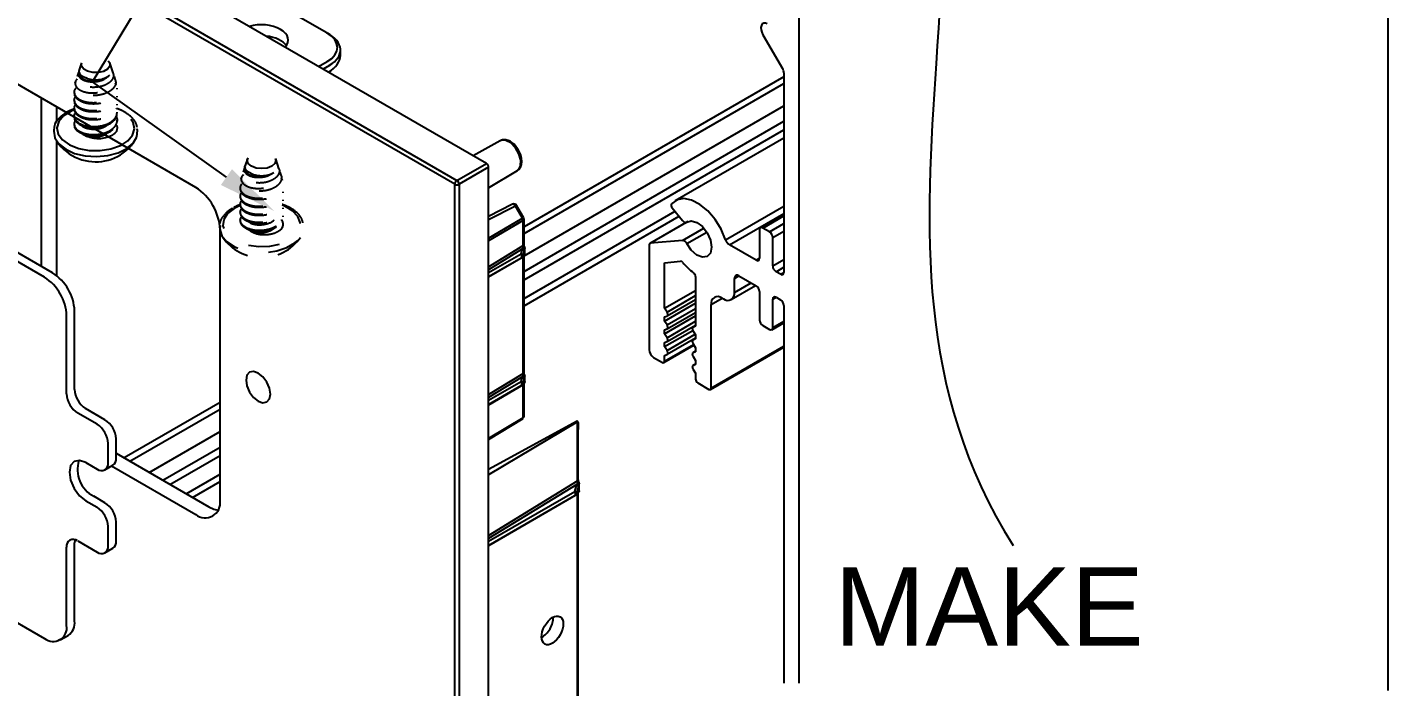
# Model space of a CAD drawing. Extents: x -1.2 to 10.8, y -7.1 to 0.
# Drawn here: x 2.414 to 6.764, y -4.497 to -2.391 of the extents above; entities that cross this region are included whole.
import ezdxf
from ezdxf import colors
from ezdxf.entities.mleader import LeaderData, LeaderLine
from ezdxf.math import Vec2, Vec3

# ---------------------------------------------------------------- set-up
doc = ezdxf.new("R2010")
doc.units = 0
doc.header["$LTSCALE"] = 0.5
doc.header["$MEASUREMENT"] = 0
doc.linetypes.add('HIDDEN2', pattern=[0.1875, 0.125, -0.0625])
for name, color, linetype in [('Brackets', 181, 'CONTINUOUS'), ('End Cap', 92, 'CONTINUOUS'), ('FAB DWG', 221, 'CONTINUOUS'), ('Hardware', 242, 'CONTINUOUS'), ('Housing', 150, 'CONTINUOUS')]:
    doc.layers.add(name, color=color, linetype=linetype)
doc.styles.add('LSAD_Standard', font='arial.ttf')

msp = doc.modelspace()

# ---------------------------------------------------------------- linework, layer by layer
at = {"layer": 'Brackets', "transparency": 16777216}
msp.add_line((6.7639, -0.5588), (6.7639, -4.5088), dxfattribs=at)
at = {"layer": 'End Cap', "transparency": 16777216}
for p, q in [((3.8821, -2.8258), (1.4726, -1.4349)), ((3.781, -2.8923), (1.3748, -1.5032)), ((1.3818, -1.4911), (3.788, -2.8801)), ((3.3719, -2.4087), (2.6761, -2.007)), ((2.9527, -2.9022), (2.2032, -2.4695)), ((3.4154, -2.4807), (3.4154, -2.4634)), ((3.3456, -2.5161), (3.3733, -2.5001)), ((3.3804, -2.5124), (3.3598, -2.5243)), ((3.9266, -2.7532), (3.8393, -2.8011)), ((3.788, -2.8801), (3.8821, -2.8258)), ((3.8892, -2.8381), (3.7951, -2.8924)), ((3.8892, -6.1251), (3.8892, -2.8381)), ((3.8892, -2.904), (3.9814, -2.8481)), ((3.781, -6.2083), (3.781, -2.8923)), ((3.7951, -2.8924), (3.7951, -6.2084)), ((3.9654, -2.9561), (3.8892, -2.9949)), ((3.975, -2.962), (3.8892, -3.0058)), ((3.8892, -3.0645), (3.9974, -3.0007)), ((3.9974, -3.0007), (3.975, -2.962)), ((4.0009, -2.9987), (3.9786, -2.96)), ((3.0305, -3.9024), (3.0305, -3.0369)), ((3.9995, -3.0077), (3.8892, -3.0727)), ((3.9995, -3.0879), (3.9995, -3.0077)), ((4.0023, -3.0839), (4.0023, -3.0037)), ((3.8892, -3.1556), (3.9995, -3.0879)), ((3.9974, -3.099), (3.8892, -3.1654)), ((3.8892, -3.1741), (3.9929, -3.1142)), ((3.9995, -3.125), (3.8892, -3.1892)), ((3.8892, -3.1871), (3.9936, -3.1269)), ((3.9929, -3.1142), (3.9974, -3.099)), ((3.9955, -3.1255), (4, -3.1212)), ((4.0028, -3.1045), (3.9983, -3.1197)), ((3.9983, -3.1197), (4.0028, -3.1154)), ((3.9995, -3.4962), (3.9995, -3.125)), ((4.0023, -3.4922), (4.0023, -3.121)), ((4.0048, -3.1143), (4.0048, -3.0969)), ((4.0051, -3.1149), (4.0051, -3.0954)), ((4.0051, -3.1158), (4.0051, -3.1149)), ((3.8892, -3.5639), (3.9995, -3.4962)), ((3.9974, -3.5072), (3.8892, -3.5737)), ((3.8892, -3.5824), (3.9929, -3.5225)), ((3.9929, -3.5225), (3.9974, -3.5072)), ((4.0028, -3.5127), (3.9983, -3.528)), ((4.0048, -3.5225), (4.0048, -3.5052)), ((4.0051, -3.5232), (4.0051, -3.5037)), ((4.0051, -3.5232), (4.0051, -3.5241)), ((3.9995, -3.5332), (3.8892, -3.5974)), ((3.8892, -3.5954), (3.9936, -3.5351)), ((3.9955, -3.5337), (4, -3.5295)), ((3.9983, -3.528), (4.0028, -3.5237)), ((3.9995, -3.6382), (3.9995, -3.5332)), ((4.0023, -3.6186), (4.0023, -3.5292)), ((3.9995, -3.6382), (3.8892, -3.7041)), ((3.8892, -3.707), (3.9994, -3.6402)), ((4.1718, -3.6486), (3.8892, -3.8038)), ((4.1732, -3.6506), (3.8892, -3.8204)), ((4.1732, -3.8399), (4.1732, -3.6506)), ((4.176, -3.8359), (4.176, -3.6757)), ((2.698, -3.7513), (2.9951, -3.9229)), ((2.6837, -3.7921), (2.9527, -3.9474)), ((3.8892, -4.0142), (4.1732, -3.8399)), ((4.1711, -3.8509), (3.8892, -4.0239)), ((4.1643, -3.8738), (4.1711, -3.8509)), ((4.1765, -3.8564), (4.1697, -3.8793)), ((4.1785, -3.8717), (4.1785, -3.8489)), ((4.1788, -3.8724), (4.1788, -3.8474)), ((3.8892, -4.0326), (4.1643, -3.8738)), ((4.1732, -3.8824), (3.8892, -4.0477)), ((3.8892, -4.0457), (4.165, -3.8864)), ((4.1669, -3.885), (4.1737, -3.8786)), ((4.1697, -3.8793), (4.1765, -3.8729)), ((4.1732, -4.6565), (4.1732, -3.8824)), ((4.176, -4.6524), (4.176, -3.8784)), ((4.1788, -3.8724), (4.1788, -3.8733))]:
    msp.add_line(p, q, dxfattribs=at)
at = {"layer": 'End Cap', "transparency": 16777216, "flags": 128}
for points in [[(3.9814, -2.8481), (3.9843, -2.846), (3.9912, -2.8335), (3.9919, -2.8155), (3.9861, -2.7951), (3.9748, -2.7757), (3.9601, -2.7604), (3.9442, -2.752), (3.9299, -2.7518), (3.9266, -2.7532)], [(3.975, -2.962), (3.9735, -2.9596), (3.9716, -2.9576), (3.9695, -2.9563), (3.9675, -2.9557), (3.9657, -2.9559), (3.9654, -2.9561)], [(3.975, -2.962), (3.9763, -2.9613), (3.9773, -2.9607), (3.978, -2.9603), (3.9785, -2.96), (3.9786, -2.96)], [(3.9974, -3.0007), (3.9986, -3), (3.9997, -2.9994), (4.0004, -2.999), (4.0008, -2.9988), (4.0009, -2.9987)], [(3.9936, -3.1269), (3.9941, -3.1265), (3.9949, -3.1255), (3.9955, -3.124), (3.9957, -3.1223), (3.9955, -3.1203), (3.9949, -3.1182), (3.9941, -3.1162), (3.9929, -3.1142)], [(4.0051, -3.0954), (4.0051, -3.0962), (4.0048, -3.0969)], [(3.1913, -3.5625), (3.1884, -3.5436), (3.18, -3.5242), (3.1673, -3.5072), (3.1525, -3.4952), (3.1376, -3.49), (3.125, -3.4925), (3.1165, -3.5022), (3.1136, -3.5176), (3.1165, -3.5365), (3.125, -3.556), (3.1376, -3.573), (3.1525, -3.585), (3.1673, -3.5902), (3.18, -3.5877), (3.1884, -3.578), (3.1913, -3.5625)], [(3.9936, -3.5351), (3.9941, -3.5348), (3.9949, -3.5337), (3.9955, -3.5323), (3.9957, -3.5306), (3.9955, -3.5286), (3.9949, -3.5265), (3.9941, -3.5244), (3.9929, -3.5225)], [(4.0051, -3.5037), (4.0051, -3.5045), (4.0048, -3.5052)], [(4.1788, -3.8474), (4.1787, -3.8482), (4.1785, -3.8489)], [(4.165, -3.8864), (4.1655, -3.8861), (4.1664, -3.885), (4.1669, -3.8836), (4.1671, -3.8818), (4.1669, -3.8799), (4.1664, -3.8778), (4.1655, -3.8757), (4.1643, -3.8738)], [(2.9951, -3.9229), (3.0103, -3.9299), (3.0246, -3.9332)]]:
    msp.add_lwpolyline(points, dxfattribs=at)
at = {"layer": 'End Cap', "transparency": 16777216}
for centre, radius, start, end in [((2.8616, -3.0446), 0.169, 2.6055, 57.3945), ((3.7964, -2.893), 0.0154, 123.2297, 177.3477), ((3.7881, -2.8786), 0.0154, 242.6565, 296.7662), ((3.7792, -2.8934), 0.0159, 3.5222, 56.4778), ((3.9699, -2.965), 0.01, 30, 117.0058), ((3.9854, -3.0081), 0.0141, 1.6084, 31.4918), ((3.9923, -3.0037), 0.01, 0, 30), ((3.9973, -3.0032), 0.00495, 295.3879, 354.638), ((3.9973, -3.0835), 0.00495, 295.3879, 354.638), ((3.9898, -3.1226), 0.00892, 18.8581, 69.7412), ((3.9886, -3.1182), 0.01, 299.9973, 313.3517), ((3.9892, -3.1189), 0.00911, 313.5557, 354.8185), ((3.9943, -3.1073), 0.00892, 18.8581, 69.7412), ((3.9973, -3.1205), 0.00495, 295.3902, 354.6118), ((3.9937, -3.1146), 0.00911, 313.5557, 354.8185), ((3.9986, -3.0874), 0.00676, 289.4116, 325.9319), ((3.9983, -3.101), 0.00764, 31.7761, 70.7864), ((3.9951, -3.0954), 0.01, 0, 25.4301), ((3.9898, -3.5308), 0.00892, 18.8581, 69.7412), ((3.9943, -3.5156), 0.00892, 18.8581, 69.7412), ((3.9973, -3.4917), 0.00495, 295.3879, 354.638), ((3.9986, -3.4956), 0.00676, 289.4116, 325.9319), ((3.9983, -3.5092), 0.00764, 31.7761, 70.7864), ((3.9951, -3.5037), 0.01, 0, 25.4301), ((3.9886, -3.5265), 0.01, 299.9973, 313.3517), ((3.9892, -3.5271), 0.00911, 313.5557, 354.8185), ((3.9973, -3.5288), 0.00495, 295.3902, 354.6118), ((3.9937, -3.5229), 0.00911, 313.5557, 354.8185), ((4.168, -3.8593), 0.00892, 18.8581, 69.7412), ((4.171, -3.8354), 0.00495, 295.3879, 354.638), ((4.1723, -3.8393), 0.00676, 289.4116, 325.9319), ((4.172, -3.8529), 0.00764, 31.7761, 70.7864), ((4.1688, -3.8474), 0.01, 0, 25.4301), ((2.9831, -3.9101), 0.048, 230.7967, 9.214), ((4.1612, -3.8821), 0.00892, 18.8581, 69.7412), ((4.16, -3.8778), 0.01, 299.9973, 313.3517), ((4.1606, -3.8784), 0.00911, 313.5557, 354.8185), ((4.171, -3.8779), 0.00495, 295.3902, 354.6118), ((4.1674, -3.872), 0.00911, 313.5557, 354.8185)]:
    msp.add_arc(centre, radius, start, end, dxfattribs=at)
for centre, major_axis, ratio, start_param, end_param in [((3.1635, -2.4309), (0.085, -0.0013), 0.567125, 0.793824, 2.067927), ((3.1635, -2.4687), (0.085, 0.0013), 0.587275, 0.368683, 1.39011), ((3.1635, -2.4309), (0.085, -0.0013), 0.567125, 5.802907, 7.077009), ((3.2906, -2.454), (0.115, -0.0017), 0.567125, 5.523666, 7.077009), ((3.2904, -2.4622), (0.125, -0.0017), 0.567944, 5.523014, 7.131563), ((3.2904, -2.4819), (0.125, 0.0018), 0.586483, 5.46671, 6.274896), ((3.8821, -2.834), (-0.005, 0.00866), 0.577557, 3.927224, 5.497716), ((4.0064, -3.0921), (-0.00477, 0.0088), 0.574367, 0.800429, 1.448322), ((3.9866, -3.1042), (0.0174, 0.0208), 0.197703, 5.129636, 5.398158), ((4.0064, -3.1291), (-0.00497, 0.00868), 0.559977, 0.139434, 0.787326), ((3.9963, -3.1057), (0.0091, 0.0285), 0.195013, 4.819739, 5.088261), ((3.9963, -3.1421), (0.009, 0.0278), 0.203621, 0.088417, 0.356939), ((3.9866, -3.5125), (0.0174, 0.0208), 0.197703, 5.129636, 5.398158), ((4.0064, -3.5004), (-0.00477, 0.0088), 0.574367, 0.800429, 1.448322), ((3.9963, -3.514), (0.0091, 0.0285), 0.195013, 4.819739, 5.088261), ((3.9963, -3.5504), (0.009, 0.0278), 0.203621, 0.088417, 0.356939), ((4.0064, -3.5374), (-0.00497, 0.00868), 0.559977, 0.139434, 0.787326), ((4.1603, -3.8562), (0.0174, 0.0208), 0.197703, 5.129636, 5.398158), ((4.1801, -3.8441), (-0.00477, 0.0088), 0.574367, 0.800429, 1.448322), ((4.17, -3.8577), (0.0091, 0.0285), 0.195013, 4.819739, 5.088261), ((4.1801, -3.8866), (-0.00497, 0.00868), 0.559977, 0.139434, 0.787326), ((4.17, -3.8996), (0.009, 0.0278), 0.203621, 0.088417, 0.356939), ((4.06, -4.2981), (0.0257, 0.0429), 0.587369, 3.893212, 5.58454)]:
    msp.add_ellipse(centre, major_axis=major_axis, ratio=ratio, start_param=start_param, end_param=end_param, dxfattribs=at)
msp.add_ellipse((4.0931, -4.3173), major_axis=(0.0244, 0.0437), ratio=0.567218, dxfattribs=at)
for points, knots in [([(3.9842, -2.7829), (3.9809, -2.7778), (3.9739, -2.7668), (3.9594, -2.7551), (3.9447, -2.7496), (3.9329, -2.7496), (3.9281, -2.753), (3.9267, -2.754)], [0, 0, 0, 0, 0.21979, 0.475975, 0.715156, 0.919115, 1, 1, 1, 1]), ([(3.981, -2.8476), (3.9824, -2.8469), (3.9875, -2.8446), (3.9928, -2.8355), (3.9961, -2.8215), (3.9938, -2.8041), (3.9893, -2.79), (3.9847, -2.7836), (3.9842, -2.7829)], [0, 0, 0, 0, 0.070076, 0.265233, 0.47168, 0.712493, 0.966683, 1, 1, 1, 1]), ([(4.0042, -3.0912), (4.0039, -3.0905), (4.003, -3.0886), (4.0024, -3.0859), (4.0023, -3.0845), (4.0023, -3.0839)], [0, 0, 0, 0, 0.253446, 0.693627, 1, 1, 1, 1]), ([(4.0051, -3.1158), (4.0045, -3.1169), (4.0035, -3.1188), (4.0018, -3.1203), (4.0009, -3.1209), (4.0008, -3.1209)], [0, 0, 0, 0, 0.516727, 0.980694, 1, 1, 1, 1]), ([(4.0023, -3.121), (4.0023, -3.1205), (4.0024, -3.1196), (4.0024, -3.1196), (4.0024, -3.1196)], [0, 0, 0, 0, 0.541196, 1, 1, 1, 1]), ([(4.0048, -3.1143), (4.0048, -3.1143), (4.0049, -3.1148), (4.005, -3.1153), (4.0051, -3.1158)], [0, 0, 0, 0, 0.04087, 1, 1, 1, 1]), ([(4.0042, -3.4994), (4.0039, -3.4987), (4.003, -3.4969), (4.0024, -3.4942), (4.0023, -3.4928), (4.0023, -3.4922)], [0, 0, 0, 0, 0.253446, 0.693627, 1, 1, 1, 1]), ([(4.0048, -3.5225), (4.0048, -3.5225), (4.0049, -3.5231), (4.005, -3.5236), (4.0051, -3.5241)], [0, 0, 0, 0, 0.04087, 1, 1, 1, 1]), ([(4.0051, -3.5241), (4.0045, -3.5251), (4.0035, -3.5271), (4.0018, -3.5286), (4.0009, -3.5292), (4.0008, -3.5292)], [0, 0, 0, 0, 0.516727, 0.980694, 1, 1, 1, 1]), ([(4.0023, -3.5292), (4.0023, -3.5287), (4.0024, -3.5278), (4.0024, -3.5278), (4.0024, -3.5278)], [0, 0, 0, 0, 0.541196, 1, 1, 1, 1]), ([(4.0019, -3.6186), (4.002, -3.6228), (4.0023, -3.6285), (4.0012, -3.6351), (4.0003, -3.6372), (3.9998, -3.6379), (3.9996, -3.6381), (3.9995, -3.6382)], [0, 0, 0, 0, 0.655992, 0.876726, 0.946932, 0.974772, 1, 1, 1, 1]), ([(4.1732, -3.6506), (4.1732, -3.6505), (4.1732, -3.6503), (4.1732, -3.6499), (4.173, -3.6494), (4.1728, -3.649), (4.1724, -3.6487), (4.1721, -3.6486), (4.1717, -3.6486), (4.1714, -3.6488), (4.1712, -3.649), (4.1712, -3.6492), (4.1711, -3.6493)], [0, 0, 0, 0, 0.076873, 0.149583, 0.282057, 0.398682, 0.5, 0.601295, 0.717913, 0.850394, 0.923113, 1, 1, 1, 1]), ([(4.1711, -3.6493), (4.1712, -3.6492), (4.1713, -3.6492), (4.1716, -3.6492), (4.1722, -3.6497), (4.1738, -3.6542), (4.1742, -3.6631), (4.1745, -3.6714), (4.1746, -3.6749)], [0, 0, 0, 0, 0.007768, 0.016488, 0.039158, 0.1126334, 0.6192889, 1, 1, 1, 1]), ([(4.1732, -3.6506), (4.1732, -3.6506), (4.1734, -3.6505), (4.1736, -3.6505), (4.1741, -3.6509), (4.175, -3.6535), (4.1757, -3.6604), (4.176, -3.6682), (4.1759, -3.6739), (4.1759, -3.6752)], [0, 0, 0, 0, 0.00776, 0.016435, 0.038837, 0.110989, 0.37912, 0.859564, 1, 1, 1, 1]), ([(4.1779, -3.8431), (4.1776, -3.8424), (4.1767, -3.8406), (4.1761, -3.8379), (4.176, -3.8365), (4.176, -3.8359)], [0, 0, 0, 0, 0.253446, 0.693627, 1, 1, 1, 1]), ([(4.1788, -3.8733), (4.1782, -3.8743), (4.1772, -3.8763), (4.1755, -3.8777), (4.1745, -3.8783), (4.1745, -3.8784)], [0, 0, 0, 0, 0.516727, 0.980694, 1, 1, 1, 1]), ([(4.176, -3.8784), (4.176, -3.8779), (4.1761, -3.877), (4.1761, -3.877), (4.1761, -3.877)], [0, 0, 0, 0, 0.541196, 1, 1, 1, 1]), ([(4.1785, -3.8717), (4.1785, -3.8717), (4.1786, -3.8722), (4.1787, -3.8728), (4.1788, -3.8733)], [0, 0, 0, 0, 0.04087, 1, 1, 1, 1])]:
    msp.add_open_spline(points, degree=3, knots=knots, dxfattribs=at)
at = {"layer": 'Hardware', "linetype": 'HIDDEN2', "transparency": 16777216}
for p, q in [((2.5878, -2.5045), (2.5805, -2.5268)), ((2.6886, -2.5362), (2.6782, -2.5045)), ((2.5682, -2.5645), (2.5665, -2.5696)), ((2.5776, -2.5356), (2.5735, -2.5482)), ((2.5809, -2.5354), (2.5809, -2.539)), ((2.6956, -2.5576), (2.6926, -2.5485)), ((2.564, -2.598), (2.564, -2.6011)), ((2.702, -2.5884), (2.702, -2.5852)), ((2.564, -2.6235), (2.564, -2.6267)), ((2.564, -2.649), (2.564, -2.6522)), ((2.702, -2.6139), (2.702, -2.6107)), ((2.702, -2.6394), (2.702, -2.6362)), ((2.564, -2.6745), (2.564, -2.6777)), ((2.702, -2.6649), (2.702, -2.6618)), ((2.702, -2.6905), (2.702, -2.6873)), ((2.564, -2.7), (2.564, -2.7032)), ((3.1181, -2.8109), (3.111, -2.8326)), ((3.2187, -2.8419), (3.2085, -2.8109)), ((3.0987, -2.8701), (3.097, -2.8753)), ((3.1083, -2.841), (3.104, -2.8539)), ((3.1113, -2.8421), (3.1113, -2.8445)), ((3.2257, -2.8633), (3.2226, -2.8538)), ((3.0943, -2.9035), (3.0943, -2.9067)), ((3.0943, -2.9291), (3.0943, -2.9322)), ((3.0943, -2.9546), (3.0943, -2.9578)), ((3.2323, -2.9195), (3.2323, -2.9163)), ((3.2323, -2.945), (3.2323, -2.9418)), ((3.0943, -2.9801), (3.0943, -2.9833)), ((3.2323, -2.9705), (3.2323, -2.9673)), ((3.2323, -2.996), (3.2323, -2.9929)), ((3.0943, -3.0056), (3.0943, -3.0088)), ((3.1175, -3.0092), (3.1265, -3.0157))]:
    msp.add_line(p, q, dxfattribs=at)
at = {"layer": 'Hardware', "transparency": 16777216}
for p, q in [((2.4693, -3.1894), (1.6119, -2.6945)), ((2.4947, -3.1748), (1.6373, -2.6798)), ((2.5654, -3.5473), (2.5654, -3.2972)), ((2.54, -3.562), (2.54, -3.3119)), ((2.6626, -3.6443), (2.6007, -3.6085)), ((2.6372, -3.6589), (2.5753, -3.6232)), ((2.6726, -3.7816), (2.6726, -3.7202)), ((2.698, -3.7669), (2.698, -3.7055)), ((2.6017, -3.7815), (2.6372, -3.802)), ((2.6622, -3.8045), (2.6876, -3.7898)), ((2.6017, -3.9036), (2.6372, -3.9241)), ((2.6626, -3.9094), (2.6271, -3.8889)), ((2.6726, -4.0468), (2.6726, -3.9853)), ((2.698, -4.0321), (2.698, -3.9707)), ((2.5654, -4.2873), (2.5654, -4.0372)), ((2.5753, -4.0315), (2.6372, -4.0672)), ((2.54, -4.302), (2.54, -4.0519)), ((2.6622, -4.0697), (2.6876, -4.055)), ((2.2121, -4.1943), (2.4693, -4.3428)), ((2.5193, -4.3477), (2.5447, -4.3331))]:
    msp.add_line(p, q, dxfattribs=at)
at = {"layer": 'Hardware', "linetype": 'HIDDEN2', "transparency": 16777216, "flags": 128}
for points in [[(2.6711, -2.5244), (2.6583, -2.5317), (2.6417, -2.5356), (2.6237, -2.5355), (2.6072, -2.5315), (2.5946, -2.5241), (2.5878, -2.5145), (2.588, -2.5041), (2.5949, -2.4946), (2.6077, -2.4873), (2.6243, -2.4834), (2.6423, -2.4835), (2.6588, -2.4875), (2.6714, -2.4949), (2.6782, -2.5045), (2.6781, -2.5148), (2.6711, -2.5244)], [(2.5642, -2.6541), (2.5542, -2.6584), (2.5423, -2.6659)], [(2.7165, -2.7659), (2.7356, -2.7538), (2.7511, -2.7355), (2.7569, -2.7154), (2.7528, -2.6951), (2.7389, -2.6764), (2.7165, -2.6607), (2.7019, -2.6541)], [(2.5918, -2.732), (2.5959, -2.7347), (2.6038, -2.7385)], [(2.7348, -2.7764), (2.7529, -2.761), (2.7644, -2.7411), (2.7662, -2.7201), (2.7653, -2.7155)], [(3.1959, -2.8346), (3.1809, -2.8403), (3.1633, -2.8423), (3.1457, -2.8403), (3.1308, -2.8346), (3.1208, -2.826), (3.1173, -2.8158), (3.1208, -2.8056), (3.1308, -2.797), (3.1457, -2.7913), (3.1633, -2.7892), (3.1809, -2.7913), (3.1959, -2.797), (3.2058, -2.8056), (3.2093, -2.8158), (3.2058, -2.826), (3.1959, -2.8346)], [(3.095, -2.9602), (3.0757, -2.9693), (3.0545, -2.9856), (3.0422, -3.0047), (3.0397, -3.025), (3.0472, -3.0449), (3.0641, -3.0628), (3.0891, -3.0772), (3.12, -3.087), (3.1545, -3.0913), (3.1897, -3.0899), (3.2228, -3.0827), (3.251, -3.0705), (3.2721, -3.0542), (3.2845, -3.0351), (3.287, -3.0148), (3.2795, -2.9949), (3.2626, -2.977), (3.2376, -2.9626), (3.2287, -2.9591)], [(3.0306, -3.0239), (3.0297, -3.0358), (3.0359, -3.0565), (3.0515, -3.0755), (3.0755, -3.0913), (3.1059, -3.1028), (3.1406, -3.1092), (3.177, -3.1099), (3.2124, -3.1049), (3.2442, -3.0946), (3.2699, -3.0798), (3.2878, -3.0614), (3.2964, -3.041), (3.2954, -3.0211)], [(3.1157, -3.0321), (3.12, -3.0366), (3.1265, -3.0412)]]:
    msp.add_lwpolyline(points, dxfattribs=at)
at = {"layer": 'Hardware', "transparency": 16777216, "flags": 128}
for points in [[(2.5304, -2.6734), (2.515, -2.6918), (2.5091, -2.7118), (2.5132, -2.7321), (2.5271, -2.7508), (2.5496, -2.7665), (2.5788, -2.778), (2.6124, -2.7842), (2.6476, -2.7847), (2.6817, -2.7794), (2.7119, -2.7688), (2.7165, -2.7659)], [(2.5423, -2.6659), (2.5304, -2.6734)], [(2.5006, -2.7079), (2.4994, -2.723), (2.5026, -2.7439), (2.5155, -2.7636), (2.537, -2.7806), (2.5657, -2.7935), (2.5994, -2.8015), (2.6355, -2.804), (2.6715, -2.8007), (2.7046, -2.792), (2.7325, -2.7784), (2.7348, -2.7764)], [(2.6017, -3.7815), (2.5815, -3.7745), (2.5643, -3.7778), (2.5529, -3.791), (2.5488, -3.812), (2.5529, -3.8377), (2.5643, -3.8641), (2.5815, -3.8873), (2.6017, -3.9036)], [(2.5665, -4.0277), (2.5661, -4.0297), (2.5654, -4.0372)]]:
    msp.add_lwpolyline(points, dxfattribs=at)
at = {"layer": 'Hardware', "linetype": 'HIDDEN2', "transparency": 16777216}
for centre, radius, start, end in [((2.6325, -2.4833), 0.0755, 249.905, 306.7482), ((2.633, -2.6695), 0.151, 313.9727, 325.2997), ((3.1631, -2.7851), 0.0799, 244.6313, 299.2553), ((3.2073, -3.0199), 0.025, 321.5847, 37.0383), ((3.1633, -2.9758), 0.151, 214.7003, 325.2997)]:
    msp.add_arc(centre, radius, start, end, dxfattribs=at)
at = {"layer": 'Hardware', "transparency": 16777216}
for centre, radius, start, end in [((2.633, -2.6695), 0.151, 214.7003, 248.6245), ((2.633, -2.6695), 0.151, 248.6245, 313.9727), ((2.4119, -3.3042), 0.1537, 2.6055, 57.3945), ((2.3865, -3.3189), 0.1537, 2.6055, 57.3945), ((2.6168, -3.5585), 0.0768, 182.6055, 237.3945), ((2.6421, -3.5438), 0.0768, 182.6055, 237.3945), ((2.6212, -3.709), 0.0768, 2.6055, 57.3945), ((2.5958, -3.7236), 0.0768, 2.6055, 57.3945), ((2.671, -3.8033), 0.0962, 162.4729, 242.8469), ((2.651, -3.7851), 0.0218, 230.7967, 9.214), ((2.6742, -3.77), 0.024, 304.0564, 7.2558), ((2.6212, -3.9742), 0.0768, 2.6055, 57.3945), ((2.5958, -3.9888), 0.0768, 2.6055, 57.3945), ((2.5615, -4.0484), 0.0218, 50.7967, 189.214), ((2.6742, -4.0351), 0.024, 304.0564, 7.2558), ((2.651, -4.0503), 0.0218, 230.7967, 9.214), ((2.4969, -4.3089), 0.0437, 230.7967, 9.214), ((2.5178, -4.2934), 0.048, 304.0564, 7.2558)]:
    msp.add_arc(centre, radius, start, end, dxfattribs=at)
at = {"layer": 'Hardware', "linetype": 'HIDDEN2', "transparency": 16777216}
for points, knots in [([(2.6949, -2.5578), (2.6958, -2.5608), (2.6983, -2.5683), (2.6939, -2.5804), (2.6831, -2.5926), (2.6662, -2.6022), (2.6455, -2.6079), (2.6231, -2.6097), (2.6016, -2.6071), (2.5833, -2.6004), (2.5706, -2.5908), (2.5644, -2.58), (2.5663, -2.5729), (2.5671, -2.5697)], [0, 0, 0, 0, 0.062596, 0.155317, 0.249623, 0.344179, 0.438649, 0.534466, 0.630741, 0.726957, 0.824284, 0.922278, 1, 1, 1, 1]), ([(2.573, -2.5569), (2.5726, -2.5573), (2.5682, -2.5607), (2.5664, -2.5692), (2.569, -2.5804), (2.5795, -2.5902), (2.5958, -2.5975), (2.6162, -2.601), (2.6381, -2.6001), (2.6591, -2.5951), (2.6768, -2.5863), (2.6892, -2.5744), (2.6946, -2.561), (2.6943, -2.5495), (2.6898, -2.5434), (2.6884, -2.5416)], [0, 0, 0, 0, 0.009456, 0.099636, 0.189676, 0.277572, 0.365605, 0.453595, 0.539383, 0.625268, 0.711116, 0.794913, 0.87865, 0.962357, 1, 1, 1, 1]), ([(2.688, -2.5364), (2.6888, -2.5391), (2.691, -2.5458), (2.6871, -2.5567), (2.6776, -2.5678), (2.6626, -2.5764), (2.6441, -2.5816), (2.6242, -2.5834), (2.605, -2.5812), (2.5887, -2.5754), (2.5773, -2.567), (2.5717, -2.5574), (2.5733, -2.5511), (2.574, -2.5483)], [0, 0, 0, 0, 0.06253, 0.154882, 0.249014, 0.343431, 0.437744, 0.533566, 0.629908, 0.726178, 0.823689, 0.921955, 1, 1, 1, 1]), ([(2.5781, -2.5357), (2.5778, -2.5363), (2.5756, -2.5398), (2.5778, -2.547), (2.5852, -2.5554), (2.5984, -2.5617), (2.6153, -2.5652), (2.6339, -2.5648), (2.6519, -2.5608), (2.6677, -2.5539), (2.6744, -2.5471), (2.6777, -2.5439)], [0, 0, 0, 0, 0.022647, 0.150441, 0.275073, 0.399374, 0.523636, 0.64495, 0.765704, 0.886436, 1, 1, 1, 1]), ([(2.6065, -2.5543), (2.6017, -2.5527), (2.5919, -2.5495), (2.5828, -2.5417), (2.5788, -2.5338), (2.5805, -2.5289), (2.5812, -2.527)], [0, 0, 0, 0, 0.274149, 0.549028, 0.825388, 1, 1, 1, 1]), ([(2.5819, -2.539), (2.5817, -2.5406), (2.5811, -2.5457), (2.5886, -2.5535), (2.603, -2.5605), (2.6223, -2.5637), (2.6431, -2.562), (2.6624, -2.556), (2.673, -2.5489), (2.6772, -2.5444), (2.6777, -2.5439)], [0, 0, 0, 0, 0.071107, 0.224957, 0.374818, 0.524679, 0.678529, 0.826213, 0.97871, 1, 1, 1, 1]), ([(2.5688, -2.6123), (2.5675, -2.6136), (2.5625, -2.619), (2.5639, -2.6306), (2.5737, -2.6435), (2.5933, -2.6533), (2.6188, -2.658), (2.6463, -2.6564), (2.6719, -2.6489), (2.6918, -2.6361), (2.7018, -2.6198), (2.7038, -2.6069), (2.6996, -2.6007), (2.6989, -2.5997)], [0, 0, 0, 0, 0.034151, 0.137248, 0.244614, 0.349219, 0.453823, 0.56119, 0.664287, 0.770717, 0.877146, 0.980244, 1, 1, 1, 1]), ([(2.5693, -2.586), (2.5679, -2.5876), (2.5626, -2.5932), (2.5639, -2.6051), (2.5737, -2.618), (2.5933, -2.6278), (2.6188, -2.6325), (2.6463, -2.6309), (2.6719, -2.6234), (2.6917, -2.6105), (2.702, -2.5943), (2.7035, -2.5798), (2.6979, -2.5721), (2.6961, -2.5697)], [0, 0, 0, 0, 0.0387564, 0.1383257, 0.2420179, 0.3430432, 0.4440686, 0.5477608, 0.6473301, 0.750118, 0.8529059, 0.9524752, 1, 1, 1, 1]), ([(2.5653, -2.6012), (2.565, -2.6034), (2.5642, -2.6104), (2.5742, -2.6212), (2.5932, -2.631), (2.6188, -2.6357), (2.6463, -2.6341), (2.672, -2.6266), (2.6913, -2.6138), (2.7016, -2.6), (2.701, -2.5913), (2.7007, -2.5884)], [0, 0, 0, 0, 0.058884, 0.186247, 0.310334, 0.434421, 0.561783, 0.684082, 0.810334, 0.936586, 1, 1, 1, 1]), ([(2.5663, -2.6508), (2.5573, -2.6543), (2.5475, -2.658), (2.5393, -2.6628), (2.5386, -2.6632)], [0, 0, 0, 0, 0.5505691, 0.5951719, 0.5951719, 0.5951719, 0.5951719]), ([(2.5688, -2.6378), (2.5675, -2.6391), (2.5625, -2.6445), (2.5639, -2.6561), (2.5737, -2.669), (2.5933, -2.6789), (2.6188, -2.6835), (2.6463, -2.6819), (2.6719, -2.6744), (2.6918, -2.6616), (2.7018, -2.6453), (2.7038, -2.6324), (2.6996, -2.6262), (2.6989, -2.6252)], [0, 0, 0, 0, 0.0341506, 0.1372477, 0.2446139, 0.3492187, 0.4538235, 0.5611897, 0.6642868, 0.7707166, 0.8771464, 0.9802436, 1, 1, 1, 1]), ([(2.5653, -2.6267), (2.565, -2.6289), (2.5642, -2.6359), (2.5742, -2.6467), (2.5932, -2.6565), (2.6188, -2.6612), (2.6463, -2.6596), (2.672, -2.6521), (2.6913, -2.6393), (2.7016, -2.6255), (2.701, -2.6168), (2.7007, -2.6139)], [0, 0, 0, 0, 0.058884, 0.186247, 0.310334, 0.434421, 0.561783, 0.684082, 0.810334, 0.936586, 1, 1, 1, 1]), ([(2.5653, -2.6522), (2.565, -2.6544), (2.5642, -2.6614), (2.5742, -2.6722), (2.5932, -2.682), (2.6188, -2.6867), (2.6463, -2.6851), (2.672, -2.6776), (2.6913, -2.6648), (2.7016, -2.651), (2.701, -2.6423), (2.7007, -2.6394)], [0, 0, 0, 0, 0.058884, 0.186247, 0.310334, 0.434421, 0.561783, 0.684082, 0.810334, 0.936586, 1, 1, 1, 1]), ([(2.6159, -2.7078), (2.6169, -2.7078), (2.6269, -2.7086), (2.6463, -2.7074), (2.6719, -2.7), (2.6918, -2.6871), (2.7018, -2.6709), (2.7038, -2.6578), (2.6996, -2.6516), (2.6988, -2.6506)], [0.4414384, 0.4414384, 0.4414384, 0.4414384, 0.4533889, 0.5606523, 0.6636508, 0.7699787, 0.8763066, 0.979305, 1, 1, 1, 1]), ([(2.7653, -2.7096), (2.7646, -2.7062), (2.7626, -2.6956), (2.7503, -2.6797), (2.7296, -2.6636), (2.7115, -2.6537), (2.6999, -2.6508), (2.699, -2.6506)], [0, 0, 0, 0, 0.131317, 0.402916, 0.684518, 0.974949, 1, 1, 1, 1]), ([(2.5688, -2.6888), (2.5675, -2.6902), (2.5625, -2.6956), (2.564, -2.7071), (2.5735, -2.7203), (2.5874, -2.7261), (2.5943, -2.729)], [0, 0, 0, 0, 0.097791, 0.393014, 0.700461, 1, 1, 1, 1]), ([(2.5943, -2.7322), (2.6023, -2.7341), (2.6185, -2.738), (2.6464, -2.7361), (2.672, -2.7287), (2.6913, -2.7158), (2.7016, -2.702), (2.701, -2.6934), (2.7007, -2.6905)], [0, 0, 0, 0, 0.179923, 0.364596, 0.541926, 0.724988, 0.908051, 1, 1, 1, 1]), ([(2.6221, -2.7113), (2.6301, -2.7116), (2.6473, -2.7103), (2.672, -2.7031), (2.6913, -2.6903), (2.7016, -2.6765), (2.701, -2.6678), (2.7007, -2.6649)], [0.4491884, 0.4491884, 0.4491884, 0.4491884, 0.5617834, 0.6840819, 0.8103338, 0.9365856, 1, 1, 1, 1]), ([(2.6547, -2.7301), (2.6603, -2.7287), (2.674, -2.7241), (2.6918, -2.7126), (2.7018, -2.6964), (2.7038, -2.6834), (2.6996, -2.6772), (2.6989, -2.6762)], [0.3771714, 0.3771714, 0.3771714, 0.3771714, 0.4841383, 0.6476798, 0.8112214, 0.969642, 1, 1, 1, 1]), ([(2.5653, -2.7032), (2.565, -2.7054), (2.5642, -2.7124), (2.5739, -2.7235), (2.5876, -2.7293), (2.5943, -2.7322)], [0, 0, 0, 0, 0.189745, 0.60015, 1, 1, 1, 1]), ([(2.5869, -2.703), (2.5877, -2.7041), (2.5907, -2.7084), (2.5982, -2.711), (2.6038, -2.713)], [0, 0, 0, 0, 0.262151, 1, 1, 1, 1]), ([(2.5943, -2.729), (2.6023, -2.7309), (2.6185, -2.7348), (2.6402, -2.7333), (2.6519, -2.7308), (2.6547, -2.7301)], [0, 0, 0, 0, 0.1607372, 0.3257177, 0.3771714, 0.3771714, 0.3771714, 0.3771714]), ([(2.6038, -2.713), (2.6098, -2.7143), (2.6182, -2.7161), (2.6275, -2.7161), (2.6301, -2.7159)], [0, 0, 0, 0, 0.2750606, 0.3819336, 0.3819336, 0.3819336, 0.3819336]), ([(2.6038, -2.7385), (2.6098, -2.7398), (2.6221, -2.7425), (2.6429, -2.7405), (2.6562, -2.7368), (2.6615, -2.7341)], [0, 0, 0, 0, 0.2750606, 0.5574422, 0.8281193, 0.8281193, 0.8281193, 0.8281193]), ([(2.6301, -2.7159), (2.6344, -2.7157), (2.6455, -2.7143), (2.6603, -2.7102), (2.6676, -2.7046), (2.6705, -2.7024)], [0.3819336, 0.3819336, 0.3819336, 0.3819336, 0.5574422, 0.8285078, 1, 1, 1, 1]), ([(2.6615, -2.7341), (2.6615, -2.7341), (2.6648, -2.7323), (2.6676, -2.7301), (2.6705, -2.728)], [0.8281193, 0.8281193, 0.8281193, 0.8281193, 0.8285078, 1, 1, 1, 1]), ([(2.7005, -2.722), (2.6974, -2.7258), (2.6913, -2.7335), (2.6802, -2.7391), (2.6741, -2.7414)], [0, 0, 0, 0, 0.1843443, 0.3641227, 0.3641227, 0.3641227, 0.3641227]), ([(2.7005, -2.722), (2.7021, -2.7161), (2.704, -2.7091), (2.6996, -2.7027), (2.6989, -2.7017)], [0, 0, 0, 0, 0.843324, 1, 1, 1, 1]), ([(3.2251, -2.8635), (3.2257, -2.8646), (3.2285, -2.8699), (3.2265, -2.8803), (3.2189, -2.8931), (3.2043, -2.904), (3.1852, -2.9115), (3.1633, -2.9149), (3.1411, -2.9142), (3.1212, -2.9094), (3.1058, -2.9008), (3.0971, -2.8901), (3.0945, -2.881), (3.0972, -2.8764), (3.0976, -2.8755)], [0, 0, 0, 0, 0.021922, 0.115083, 0.208132, 0.30277, 0.397659, 0.492463, 0.588618, 0.685232, 0.781787, 0.879458, 0.977797, 1, 1, 1, 1]), ([(3.1043, -2.8624), (3.1025, -2.8643), (3.0974, -2.8696), (3.0972, -2.8797), (3.1034, -2.8903), (3.1167, -2.8992), (3.135, -2.9048), (3.1563, -2.9063), (3.178, -2.9036), (3.1977, -2.8969), (3.2132, -2.8865), (3.2224, -2.8739), (3.2254, -2.8626), (3.2227, -2.8561), (3.2218, -2.854)], [0, 0, 0, 0, 0.053168, 0.147791, 0.240162, 0.332676, 0.425145, 0.5153, 0.605557, 0.695775, 0.783838, 0.871837, 0.959805, 1, 1, 1, 1]), ([(3.2182, -2.8421), (3.2187, -2.8431), (3.2212, -2.8479), (3.2195, -2.8572), (3.2127, -2.8687), (3.1998, -2.8785), (3.1828, -2.8854), (3.1633, -2.8886), (3.1435, -2.8881), (3.1258, -2.8839), (3.1119, -2.8764), (3.1042, -2.867), (3.1018, -2.859), (3.1041, -2.8549), (3.1046, -2.8541)], [0, 0, 0, 0, 0.022003, 0.114855, 0.20757, 0.302071, 0.396858, 0.49154, 0.587737, 0.684457, 0.781105, 0.878998, 0.977649, 1, 1, 1, 1]), ([(3.1113, -2.8363), (3.1108, -2.8367), (3.1073, -2.8399), (3.1068, -2.8472), (3.1108, -2.8562), (3.1211, -2.8638), (3.136, -2.869), (3.1539, -2.8706), (3.1723, -2.8687), (3.1896, -2.8636), (3.198, -2.8576), (3.2021, -2.8548)], [0, 0, 0, 0, 0.021393, 0.14935, 0.274142, 0.398604, 0.523024, 0.644494, 0.765404, 0.886291, 1, 1, 1, 1]), ([(3.1289, -2.8572), (3.1247, -2.8551), (3.1164, -2.851), (3.1107, -2.8424), (3.1091, -2.8359), (3.1111, -2.8329), (3.1112, -2.8327)], [0, 0, 0, 0, 0.325062, 0.650988, 0.978672, 1, 1, 1, 1]), ([(3.1113, -2.8445), (3.1121, -2.8479), (3.1136, -2.8547), (3.1257, -2.8631), (3.1429, -2.8683), (3.1633, -2.8689), (3.1838, -2.8651), (3.1962, -2.8592), (3.2015, -2.8552), (3.2021, -2.8548)], [0, 0, 0, 0, 0.1640683, 0.3257026, 0.4873369, 0.6532733, 0.81256, 0.9770372, 1, 1, 1, 1]), ([(3.0986, -2.9177), (3.0967, -2.9214), (3.0922, -2.9298), (3.0981, -2.943), (3.1133, -2.9547), (3.1363, -2.9621), (3.1633, -2.9634), (3.1904, -2.9589), (3.2135, -2.9484), (3.2285, -2.9335), (3.2343, -2.9182), (3.2304, -2.909), (3.2289, -2.9053)], [0, 0, 0, 0, 0.085969, 0.193445, 0.298157, 0.402869, 0.510346, 0.613548, 0.720087, 0.826626, 0.929829, 1, 1, 1, 1]), ([(3.0991, -2.8911), (3.0969, -2.8952), (3.0922, -2.9039), (3.0981, -2.9175), (3.1133, -2.9292), (3.1363, -2.9366), (3.1633, -2.9379), (3.1904, -2.9333), (3.2134, -2.9229), (3.2289, -2.9079), (3.2335, -2.891), (3.2319, -2.8784), (3.2265, -2.8732), (3.2262, -2.8729)], [0, 0, 0, 0, 0.0896975, 0.1918978, 0.2914696, 0.3910413, 0.4932416, 0.5913783, 0.6926873, 0.7939963, 0.8921329, 0.9943332, 1, 1, 1, 1]), ([(3.0944, -2.9067), (3.0954, -2.9114), (3.0975, -2.9207), (3.1134, -2.9324), (3.1362, -2.9397), (3.1633, -2.9411), (3.1904, -2.9365), (3.2137, -2.926), (3.2279, -2.9112), (3.234, -2.8996), (3.2323, -2.894), (3.2323, -2.894)], [0, 0, 0, 0, 0.125929, 0.250016, 0.374103, 0.501465, 0.623764, 0.750016, 0.876268, 0.998566, 1, 1, 1, 1]), ([(3.0944, -2.9578), (3.0941, -2.9578), (3.0862, -2.9599), (3.0799, -2.9636), (3.0738, -2.9671)], [0, 0, 0, 0, 0.037249, 1, 1, 1, 1]), ([(3.0986, -2.9432), (3.0967, -2.9469), (3.0922, -2.9553), (3.0981, -2.9685), (3.1133, -2.9802), (3.1363, -2.9876), (3.1633, -2.9889), (3.1904, -2.9844), (3.2135, -2.9739), (3.2285, -2.959), (3.2343, -2.9437), (3.2304, -2.9345), (3.2289, -2.9308)], [0, 0, 0, 0, 0.085969, 0.193445, 0.298157, 0.402869, 0.510346, 0.613548, 0.720087, 0.826626, 0.929829, 1, 1, 1, 1]), ([(3.0986, -2.9687), (3.0967, -2.9725), (3.0922, -2.9808), (3.0981, -2.9941), (3.1133, -3.0057), (3.1363, -3.0131), (3.1633, -3.0145), (3.1904, -3.0099), (3.2135, -2.9994), (3.2285, -2.9845), (3.2343, -2.9694), (3.2305, -2.9604), (3.229, -2.9568)], [0, 0, 0, 0, 0.086254, 0.194087, 0.299146, 0.404206, 0.512039, 0.615584, 0.722476, 0.829369, 0.932914, 1, 1, 1, 1]), ([(3.0944, -2.9322), (3.0954, -2.9369), (3.0975, -2.9462), (3.1134, -2.9579), (3.1362, -2.9653), (3.1633, -2.9666), (3.1904, -2.9621), (3.2137, -2.9515), (3.2279, -2.9367), (3.234, -2.9251), (3.2323, -2.9196), (3.2323, -2.9195)], [0, 0, 0, 0, 0.125929, 0.250016, 0.374103, 0.501465, 0.623764, 0.750016, 0.876268, 0.998566, 1, 1, 1, 1]), ([(3.0944, -2.9578), (3.0954, -2.9624), (3.0975, -2.9718), (3.1134, -2.9834), (3.1362, -2.9908), (3.1633, -2.9921), (3.1904, -2.9876), (3.2137, -2.9771), (3.2279, -2.9622), (3.234, -2.9507), (3.2323, -2.9451), (3.2323, -2.945)], [0, 0, 0, 0, 0.125929, 0.250016, 0.374103, 0.501465, 0.623764, 0.750016, 0.876268, 0.998566, 1, 1, 1, 1]), ([(3.2954, -3.015), (3.2943, -3.0106), (3.2913, -2.9991), (3.2773, -2.9829), (3.2564, -2.9671), (3.2378, -2.9601), (3.2287, -2.9567)], [0, 0, 0, 0, 0.170414, 0.445092, 0.73079, 1, 1, 1, 1]), ([(3.0702, -2.9688), (3.0659, -2.9715), (3.0533, -2.9793), (3.0391, -2.9948), (3.0302, -3.0094), (3.03, -3.0172), (3.03, -3.0181)], [0, 0, 0, 0, 0.207775, 0.60426, 0.957135, 1, 1, 1, 1]), ([(3.0986, -2.9943), (3.0967, -2.998), (3.0923, -3.0063), (3.0977, -3.0198), (3.109, -3.027), (3.1146, -3.0305)], [0, 0, 0, 0, 0.288335, 0.648803, 1, 1, 1, 1]), ([(3.0944, -2.9833), (3.0954, -2.988), (3.0975, -2.9973), (3.1134, -3.0089), (3.1362, -3.0163), (3.1633, -3.0176), (3.1904, -3.0131), (3.2137, -3.0026), (3.2279, -2.9877), (3.234, -2.9762), (3.2323, -2.9706), (3.2323, -2.9705)], [0, 0, 0, 0, 0.125929, 0.250016, 0.374103, 0.501465, 0.623764, 0.750016, 0.876268, 0.998566, 1, 1, 1, 1]), ([(3.1146, -3.0305), (3.1216, -3.0333), (3.1359, -3.0388), (3.1634, -3.0399), (3.1904, -3.0354), (3.2135, -3.0249), (3.2285, -3.01), (3.2343, -2.9948), (3.2304, -2.9855), (3.2289, -2.9818)], [0, 0, 0, 0, 0.149196, 0.30233, 0.449376, 0.601175, 0.752974, 0.900019, 1, 1, 1, 1]), ([(3.1146, -3.0337), (3.1216, -3.0365), (3.1359, -3.042), (3.1634, -3.0431), (3.1904, -3.0386), (3.2137, -3.0281), (3.2279, -3.0132), (3.234, -3.0017), (3.2323, -2.9961), (3.2323, -2.996)], [0, 0, 0, 0, 0.165453, 0.335273, 0.498341, 0.666681, 0.83502, 0.998088, 1, 1, 1, 1]), ([(3.0944, -3.0088), (3.0953, -3.0135), (3.0972, -3.023), (3.1088, -3.0302), (3.1146, -3.0337)], [0, 0, 0, 0, 0.503684, 1, 1, 1, 1]), ([(3.1265, -3.0157), (3.1318, -3.0176), (3.1426, -3.0215), (3.1635, -3.022), (3.1835, -3.0181), (3.1979, -3.0121), (3.2026, -3.0069), (3.2038, -3.0057)], [0, 0, 0, 0, 0.229896, 0.465911, 0.692468, 0.926408, 1, 1, 1, 1]), ([(3.1265, -3.0412), (3.1318, -3.0431), (3.1426, -3.047), (3.1635, -3.0475), (3.1835, -3.0436), (3.1979, -3.0376), (3.2026, -3.0324), (3.2038, -3.0312)], [0, 0, 0, 0, 0.2298962, 0.4659112, 0.6924683, 0.9264079, 1, 1, 1, 1]), ([(3.2269, -3.0355), (3.2226, -3.0389), (3.214, -3.0459), (3.1946, -3.0524), (3.1731, -3.0551), (3.1523, -3.053), (3.1364, -3.0479), (3.1294, -3.0432), (3.1265, -3.0412)], [0, 0, 0, 0, 0.184344, 0.368466, 0.552063, 0.728877, 0.88749, 1, 1, 1, 1]), ([(3.2269, -3.0355), (3.2298, -3.0299), (3.2346, -3.0205), (3.2305, -3.0111), (3.2289, -3.0073)], [0, 0, 0, 0, 0.602703, 1, 1, 1, 1])]:
    msp.add_open_spline(points, degree=3, knots=knots, dxfattribs=at)
at = {"layer": 'Hardware', "transparency": 16777216}
for points, knots in [([(2.5233, -2.6741), (2.5199, -2.6773), (2.5101, -2.6866), (2.5016, -2.6983), (2.5007, -2.707), (2.5006, -2.7079)], [0, 0, 0, 0, 0.321689, 0.925085, 1, 1, 1, 1]), ([(2.5688, -2.6633), (2.5675, -2.6646), (2.5625, -2.6701), (2.5639, -2.6817), (2.5737, -2.6945), (2.5926, -2.704), (2.6082, -2.7071), (2.6159, -2.7078)], [0, 0, 0, 0, 0.0341179, 0.1371163, 0.2443797, 0.3488843, 0.4414384, 0.4414384, 0.4414384, 0.4414384]), ([(2.5653, -2.6777), (2.565, -2.6799), (2.5642, -2.6869), (2.5742, -2.6977), (2.5932, -2.7076), (2.6111, -2.7108), (2.621, -2.7113), (2.6221, -2.7113)], [0, 0, 0, 0, 0.0588842, 0.1862468, 0.3103338, 0.4344207, 0.4491884, 0.4491884, 0.4491884, 0.4491884]), ([(2.6741, -2.7414), (2.674, -2.7414), (2.6676, -2.7437), (2.654, -2.7471), (2.633, -2.7473), (2.6157, -2.744), (2.6073, -2.7401), (2.6038, -2.7385)], [0.3641227, 0.3641227, 0.3641227, 0.3641227, 0.3684658, 0.5520625, 0.7288774, 0.88749, 1, 1, 1, 1])]:
    msp.add_open_spline(points, degree=3, knots=knots, dxfattribs=at)
msp.add_open_spline([(2.5386, -2.6632), (2.5331, -2.6665), (2.5282, -2.6703), (2.5233, -2.6741)], degree=3, dxfattribs=at)
at = {"layer": 'Housing', "transparency": 16777216}
for p, q in [((4.8824, -4.4859), (4.8824, -2.2728)), ((4.7662, -2.4146), (4.8287, -2.5228)), ((4.8329, -2.549), (4.0023, -3.0285)), ((4.8329, -2.5367), (4.8329, -3.1736)), ((4.0023, -3.0494), (4.8329, -2.5699)), ((2.4588, -2.617), (2.4588, -3.154)), ((2.5083, -2.6899), (2.5083, -2.6456)), ((4.0023, -3.1212), (4.8329, -2.6416)), ((4.0023, -3.1706), (4.8329, -2.6911)), ((4.0023, -3.1975), (4.8329, -2.718)), ((2.5083, -3.1845), (2.5083, -2.7526)), ((4.8329, -2.7446), (4.486, -2.9448)), ((4.0023, -3.2569), (4.4851, -2.9782)), ((4.0023, -3.2806), (4.4981, -2.9944)), ((4.4765, -2.9675), (4.5093, -3.0083)), ((4.6469, -3.0693), (4.8329, -2.962)), ((4.6597, -3.0859), (4.8329, -2.986)), ((4.8329, -2.9883), (4.7582, -3.0314)), ((4.7657, -3.0321), (4.8329, -2.9934)), ((4.5204, -3.0143), (4.4043, -3.0813)), ((4.4058, -3.0808), (4.5275, -3.0106)), ((4.5093, -3.0716), (4.5771, -3.0324)), ((4.5221, -3.0137), (4.5274, -3.0106)), ((4.5226, -3.0134), (4.5271, -3.0107)), ((4.7551, -3.0383), (4.7551, -3.1287)), ((4.7869, -3.0444), (4.7657, -3.0321)), ((4.7869, -3.0444), (4.8329, -3.0178)), ((4.7975, -3.0628), (4.8329, -3.0423)), ((4.4023, -3.0859), (4.4023, -3.4207)), ((4.5093, -3.0716), (4.4058, -3.0808)), ((4.5226, -3.0819), (4.5864, -3.045)), ((4.7445, -3.1349), (4.6597, -3.0859)), ((4.7975, -3.1532), (4.7975, -3.0628)), ((4.7445, -3.1349), (4.7551, -3.1287)), ((4.4518, -3.1427), (4.5027, -3.1382)), ((4.4518, -3.2884), (4.4518, -3.1427)), ((4.7975, -3.1532), (4.8329, -3.1328)), ((4.8081, -3.1716), (4.8329, -3.1573)), ((4.8223, -3.1798), (4.8081, -3.1716)), ((4.8223, -3.1798), (4.8329, -3.1737)), ((4.5508, -3.1867), (4.5508, -3.3456)), ((4.6649, -3.2607), (4.7429, -3.2156)), ((4.6752, -3.1929), (4.6894, -3.1847)), ((4.6752, -3.2378), (4.6752, -3.1929)), ((4.6752, -3.2378), (4.7283, -3.2072)), ((4.6894, -3.1847), (4.7445, -3.2165)), ((4.4518, -3.2884), (4.5508, -3.2313)), ((4.4596, -3.3006), (4.5508, -3.248)), ((4.4601, -3.3129), (4.5508, -3.2605)), ((4.6003, -3.2762), (4.6356, -3.2558)), ((4.6356, -3.2558), (4.6399, -3.2582)), ((4.7551, -3.2349), (4.7551, -3.3254)), ((4.7975, -3.2594), (4.8081, -3.2533)), ((4.7975, -3.3499), (4.7975, -3.2594)), ((4.8081, -3.2533), (4.8223, -3.2614)), ((4.4518, -3.3293), (4.5508, -3.2721)), ((4.4596, -3.3006), (4.4518, -3.2884)), ((4.4596, -3.3414), (4.5508, -3.2888)), ((4.4601, -3.3537), (4.5508, -3.3014)), ((4.6003, -3.5432), (4.6003, -3.2762)), ((4.8329, -3.2798), (4.8329, -4.4859)), ((4.4518, -3.3701), (4.5508, -3.3129)), ((4.4518, -3.3162), (4.4596, -3.3131)), ((4.4518, -3.3293), (4.4518, -3.3162)), ((4.4596, -3.3414), (4.4518, -3.3293)), ((4.4596, -3.3823), (4.5508, -3.3296)), ((4.4601, -3.3945), (4.5508, -3.3422)), ((4.5508, -3.3441), (4.5424, -3.3489)), ((4.5429, -3.3487), (4.5508, -3.3441)), ((4.5508, -3.3456), (4.5429, -3.3487)), ((4.7657, -3.3438), (4.7869, -3.356)), ((4.7944, -3.3567), (4.8329, -3.3345)), ((4.7975, -3.3499), (4.8329, -3.3295)), ((4.4518, -3.357), (4.4596, -3.3539)), ((4.4518, -3.3701), (4.4518, -3.357)), ((4.4518, -3.4109), (4.5417, -3.359)), ((4.4596, -3.3823), (4.4518, -3.3701)), ((4.4596, -3.4231), (4.5494, -3.3713)), ((4.4601, -3.4354), (4.5508, -3.383)), ((4.5508, -3.3849), (4.5424, -3.3897)), ((4.5429, -3.3612), (4.5508, -3.3733)), ((4.5429, -3.3895), (4.5508, -3.3849)), ((4.5508, -3.3864), (4.5429, -3.3895)), ((4.5508, -3.3733), (4.5508, -3.3864)), ((4.4497, -3.462), (4.5458, -3.4065)), ((4.4518, -3.3978), (4.4596, -3.3948)), ((4.4518, -3.4109), (4.4518, -3.3978)), ((4.4518, -3.4575), (4.5442, -3.4041)), ((4.4596, -3.4231), (4.4518, -3.4109)), ((4.4518, -3.4387), (4.4596, -3.4356)), ((4.5508, -3.4257), (4.5424, -3.4305)), ((4.5429, -3.402), (4.5508, -3.4142)), ((4.5429, -3.4303), (4.5508, -3.4258)), ((4.5508, -3.4272), (4.5429, -3.4303)), ((4.5508, -3.4142), (4.5508, -3.4272)), ((4.5982, -3.5478), (4.8329, -3.4123)), ((4.6003, -3.5432), (4.8329, -3.4089)), ((4.4164, -3.4452), (4.4447, -3.4615)), ((4.4518, -3.4575), (4.4518, -3.4387)), ((4.5508, -3.4666), (4.5424, -3.4714)), ((4.5429, -3.4428), (4.5508, -3.455)), ((4.5429, -3.4711), (4.5508, -3.4666)), ((4.5508, -3.4681), (4.5429, -3.4711)), ((4.5508, -3.455), (4.5508, -3.4681)), ((4.5429, -3.4837), (4.5508, -3.4958)), ((4.5508, -3.4958), (4.5508, -3.5146)), ((4.5578, -3.5269), (4.5932, -3.5473)), ((3.0305, -3.5895), (2.7241, -3.7664)), ((2.7421, -3.7768), (3.0305, -3.6104)), ((2.8043, -3.8127), (3.0305, -3.6821)), ((2.8472, -3.8375), (3.0305, -3.7316)), ((2.8704, -3.8509), (3.0305, -3.7585)), ((2.9219, -3.8806), (3.0305, -3.8179)), ((2.9424, -3.8925), (3.0305, -3.8416))]:
    msp.add_line(p, q, dxfattribs=at)
at = {"layer": 'Housing', "transparency": 16777216, "flags": 128}
for points in [[(4.7802, -2.3795), (4.7741, -2.3775), (4.7686, -2.3778), (4.7642, -2.3803), (4.7612, -2.3849), (4.7599, -2.3912), (4.7603, -2.3986), (4.7625, -2.4066), (4.7662, -2.4146)], [(4.6469, -3.0693), (4.6327, -3.0358), (4.6132, -3.0045), (4.5899, -2.9774), (4.5643, -2.9565), (4.5383, -2.9431), (4.5135, -2.9382), (4.4916, -2.9421), (4.4742, -2.9544)], [(4.5093, -3.0083), (4.5109, -3.0101), (4.5127, -3.0117), (4.5145, -3.0129), (4.5163, -3.0138), (4.5181, -3.0143), (4.5198, -3.0144), (4.5213, -3.0141), (4.5226, -3.0134)], [(4.5226, -3.0134), (4.537, -3.0089), (4.5546, -3.0139), (4.5726, -3.0275), (4.588, -3.0476), (4.5984, -3.0708), (4.602, -3.0935), (4.5984, -3.1119), (4.588, -3.1232), (4.5726, -3.1254), (4.5546, -3.1183), (4.537, -3.103), (4.5226, -3.0819)], [(4.4596, -3.3131), (4.4607, -3.3124), (4.4615, -3.3114), (4.462, -3.31), (4.4622, -3.3083), (4.462, -3.3064), (4.4615, -3.3045), (4.4607, -3.3025), (4.4596, -3.3006)], [(4.4596, -3.3539), (4.4607, -3.3533), (4.4615, -3.3522), (4.462, -3.3508), (4.4622, -3.3491), (4.462, -3.3473), (4.4615, -3.3453), (4.4607, -3.3433), (4.4596, -3.3414)], [(4.5429, -3.3487), (4.5418, -3.3493), (4.541, -3.3504), (4.5405, -3.3518), (4.5404, -3.3535), (4.5405, -3.3553), (4.541, -3.3573), (4.5418, -3.3593), (4.5429, -3.3612)], [(4.4596, -3.3948), (4.4607, -3.3941), (4.4615, -3.393), (4.462, -3.3916), (4.4622, -3.39), (4.462, -3.3881), (4.4615, -3.3861), (4.4607, -3.3842), (4.4596, -3.3823)], [(4.5429, -3.3895), (4.5418, -3.3902), (4.541, -3.3912), (4.5405, -3.3926), (4.5404, -3.3943), (4.5405, -3.3962), (4.541, -3.3981), (4.5418, -3.4001), (4.5429, -3.402)], [(4.4596, -3.4356), (4.4607, -3.4349), (4.4615, -3.4339), (4.462, -3.4325), (4.4622, -3.4308), (4.462, -3.4289), (4.4615, -3.427), (4.4607, -3.425), (4.4596, -3.4231)], [(4.5429, -3.4303), (4.5418, -3.431), (4.541, -3.432), (4.5405, -3.4334), (4.5404, -3.4351), (4.5405, -3.437), (4.541, -3.4389), (4.5418, -3.4409), (4.5429, -3.4428)], [(4.5429, -3.4711), (4.5418, -3.4718), (4.541, -3.4729), (4.5405, -3.4743), (4.5404, -3.4759), (4.5405, -3.4778), (4.541, -3.4798), (4.5418, -3.4818), (4.5429, -3.4837)]]:
    msp.add_lwpolyline(points, dxfattribs=at)
at = {"layer": 'Housing', "transparency": 16777216}
for centre, radius, start, end in [((4.804, -2.5377), 0.0289, 1.9565, 31.1437), ((4.4844, -2.9594), 0.0113, 154.3332, 225.7334), ((4.7615, -3.0372), 0.00655, 50.7967, 189.214), ((4.7745, -3.0638), 0.0231, 2.6055, 57.3945), ((4.4066, -3.0852), 0.0044, 100.5468, 189.2519), ((4.5073, -3.0879), 0.0165, 21.6574, 83.0713), ((4.6765, -3.0599), 0.031, 197.7705, 237.2275), ((4.7486, -3.1298), 0.00655, 230.7967, 9.214), ((4.5023, -3.1471), 0.00894, 34.7011, 86.9408), ((4.659, -3.0186), 0.1937, 219.5612, 233.8034), ((4.5352, -3.1874), 0.0156, 2.854, 53.0929), ((4.8205, -3.1522), 0.0231, 182.6055, 237.3945), ((4.8264, -3.1747), 0.00655, 230.7969, 9.2141), ((4.6838, -3.1915), 0.00873, 50.7967, 189.214), ((4.7321, -3.2359), 0.0231, 2.6055, 57.3945), ((4.6218, -3.2727), 0.0218, 50.7967, 189.214), ((4.6537, -3.2413), 0.0218, 230.7967, 9.214), ((4.804, -3.2583), 0.00655, 50.7967, 189.214), ((4.8098, -3.2808), 0.0231, 2.6055, 57.3945), ((4.7781, -3.3243), 0.0231, 182.6055, 237.3945), ((4.791, -3.3509), 0.00655, 230.7967, 9.214), ((4.433, -3.4193), 0.0307, 182.6055, 237.3945), ((4.4475, -3.4582), 0.00437, 230.7967, 9.214), ((4.5661, -3.5139), 0.0154, 182.6055, 237.3945), ((4.596, -3.5439), 0.00437, 230.7967, 9.214)]:
    msp.add_arc(centre, radius, start, end, dxfattribs=at)
at = {"layer": 'Housing', "color": 1, "transparency": 16777216}
msp.add_open_spline([(4.8892, -0.7225), (5.399, -1.2956), (5.3253, -2.4213), (5.2517, -3.5471), (5.5658, -4.0466)], degree=3, knots=[0.301844, 0.301844, 0.301844, 0.301844, 1, 1.599652, 1.599652, 1.599652, 1.599652], dxfattribs=at)

# ---------------------------------------------------------------- texts
at = {"layer": 'FAB DWG', "transparency": 16777216, "insert": (5.4892, -4.4512), "char_height": 0.25, "attachment_point": 5, "style": 'LSAD_Standard'}
msp.add_mtext_dynamic_manual_height_columns('\\A1;MAKE TIGHT SEAL', width=2.034107, gutter_width=16.875, heights=[0], dxfattribs=at)

# ---------------------------------------------------------------- leaders
at = {"layer": 'FAB DWG', "ltscale": 0.5, "transparency": 16777216}
ml = msp.add_multileader_mtext('Standard', dxfattribs=at)
ml.set_content('\\A1;8-32 x {\\H0.7x;\\S1/4;}" PAN\\PTYPE F (HW00814)', color=256, style='LSAD_Standard')
ml.set_leader_properties()
ml.build(insert=Vec2(0, 0))
ml.multileader.update_dxf_attribs({"text_left_attachment_type": 2, "dogleg_length": 0.36, "arrow_head_size": 0.1875})
ctx = ml.context
ctx.base_point, ctx.char_height, ctx.arrow_head_size, ctx.landing_gap_size, ctx.plane_origin = Vec3(4.2062, -0.4065), 0.1875, 0.1875, 0.09, Vec3(3.2287, 15.8167)
ctx.left_attachment = 2
notes = []
notes.append((ctx, [(0, (1, 1, 0), (3.929, -0.4065), (1, 0), 0.2772, [(0, [(3.2038, -2.9779), (2.6223, -2.5649)], 0, [])])]))
ctx.mtext.insert, ctx.mtext.width, ctx.mtext.defined_height, ctx.mtext.flow_direction = Vec3(4.2962, -0.0989), 2.351815, 0.6491, 5
for ctx, leaders in notes:
    for number, flags, end, landing, length, lines in leaders:
        leader = LeaderData()
        leader.index, (leader.has_last_leader_line, leader.has_dogleg_vector, leader.attachment_direction) = number, flags
        leader.last_leader_point, leader.dogleg_vector, leader.dogleg_length = Vec3(end), Vec3(landing), length
        for number, points, colour, breaks in lines:
            line = LeaderLine()
            line.index, line.vertices, line.color, line.breaks = number, Vec3.list(points), colors.encode_raw_color(colour), breaks
            leader.lines.append(line)
        ctx.leaders.append(leader)

doc.saveas('drawing.dxf')
